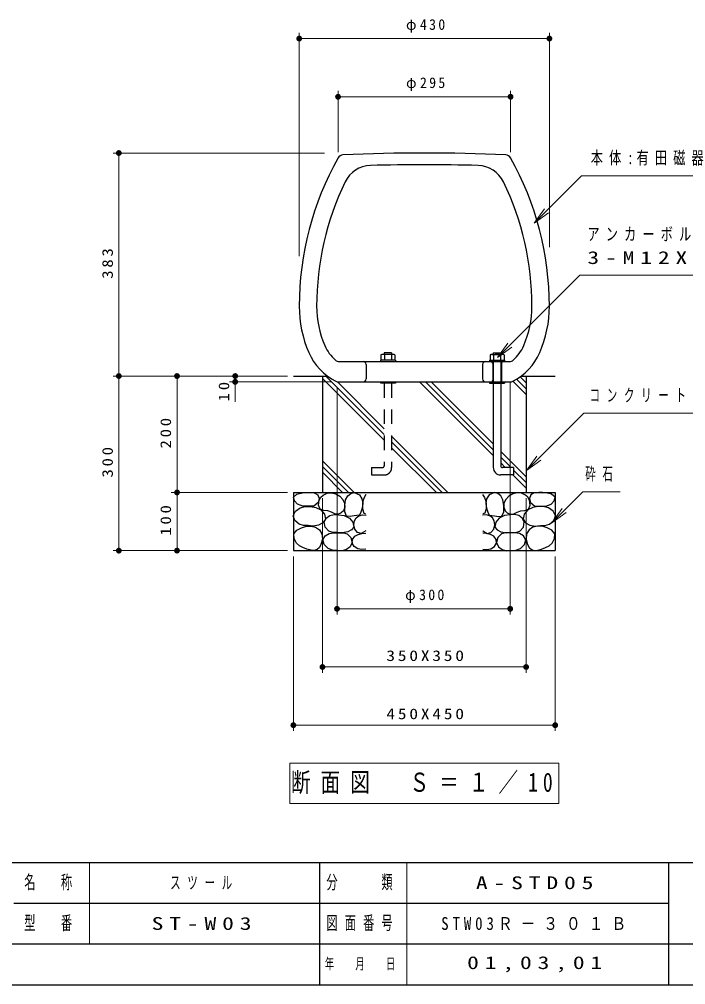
# Model space of a CAD drawing. Units: millimetres on the paper, scale 1:10. Extents: x -365 to 0, y 0 to 257.
# Drawn here: x -181.6 to -67, y 0 to 165.9 of the extents above; entities that cross this region are included whole.
import ezdxf

# ---------------------------------------------------------------- set-up
doc = ezdxf.new("R2010")
doc.units = ezdxf.units.MM
doc.linetypes.add('USER1', pattern=[4.5, 2.5, -2])
doc.layers.add('LY_1', color=7, linetype='Continuous', lineweight=13)
doc.layers.add('LY_3', color=7, linetype='Continuous', lineweight=13)
doc.styles.add('ＭＳ ゴシック', font='')
doc.styles.get('ＭＳ ゴシック').set_extended_font_data('MS Gothic')

# ---------------------------------------------------------------- blocks, each defined once
blk = doc.blocks.new('filled_dot')
at = {"color": 0, "linetype": 'Continuous', "lineweight": -2, "const_width": 1.25}
blk.add_lwpolyline([(-0.625, 0, 1), (0.625, 0, 1)], format="xyb", close=True, dxfattribs=at)

msp = doc.modelspace()

# ---------------------------------------------------------------- linework, layer by layer
at = {"layer": 'LY_1'}
for p, q in [((-133.474, 125.175), (-133.474, 163.598)), ((-133.474, 162.598), (-90.474, 162.598)), ((-90.474, 126.764), (-90.474, 163.598)), ((-126.798, 143.09), (-126.798, 153.598)), ((-97.15, 143.09), (-97.15, 153.598)), ((-126.798, 152.598), (-97.15, 152.598)), ((-129.105, 142.925), (-165.474, 142.925)), ((-164.474, 104.599), (-164.474, 142.925)), ((-93.096, 130.863), (-91.328, 133.338)), ((-93.096, 130.863), (-90.975, 132.984)), ((-90.621, 132.631), (-93.096, 130.863)), ((-99.387, 107.794), (-97.619, 110.269)), ((-99.387, 107.794), (-97.266, 109.915)), ((-96.912, 109.562), (-99.387, 107.794)), ((-135.474, 104.599), (-165.474, 104.599)), ((-164.474, 74.599), (-164.474, 104.599)), ((-135.474, 104.599), (-155.474, 104.599)), ((-154.474, 84.599), (-154.474, 104.599)), ((-135.474, 104.599), (-145.474, 104.599)), ((-144.474, 100.165), (-144.474, 104.599)), ((-128.903, 104.599), (-118.864, 94.561)), ((-127.974, 103.599), (-145.474, 103.599)), ((-129.474, 104.181), (-118.864, 93.571)), ((-126.913, 103.599), (-118.864, 95.55)), ((-112.771, 103.599), (-100.114, 90.943)), ((-111.781, 103.599), (-100.114, 91.933)), ((-110.791, 103.599), (-100.114, 92.922)), ((-97.208, 103.599), (-97.208, 63.599)), ((-96.757, 103.707), (-94.474, 101.425)), ((-96.121, 104.061), (-94.474, 102.415)), ((-95.523, 104.453), (-94.474, 103.405)), ((-126.974, 102.599), (-126.974, 63.599)), ((-117.584, 94.27), (-107.913, 84.599)), ((-117.584, 93.281), (-108.903, 84.599)), ((-117.584, 92.291), (-109.893, 84.599)), ((-98.834, 91.642), (-94.474, 87.282)), ((-129.474, 90.038), (-124.035, 84.599)), ((-98.834, 90.653), (-97.061, 88.879)), ((-98.834, 89.663), (-98.051, 88.879)), ((-94.43, 88.347), (-92.662, 90.822)), ((-94.43, 88.347), (-92.309, 90.468)), ((-91.955, 90.115), (-94.43, 88.347)), ((-129.474, 89.048), (-125.025, 84.599)), ((-129.474, 88.059), (-126.015, 84.599)), ((-96.634, 88.453), (-94.474, 86.293)), ((-96.771, 87.599), (-94.474, 85.303)), ((-135.474, 84.599), (-155.474, 84.599)), ((-154.474, 74.599), (-154.474, 84.599)), ((-129.474, 83.599), (-129.474, 53.599)), ((-94.474, 83.599), (-94.474, 53.599)), ((-90.045, 79.387), (-88.278, 81.861)), ((-90.045, 79.387), (-87.924, 81.508)), ((-87.57, 81.154), (-90.045, 79.387)), ((-135.474, 74.599), (-165.474, 74.599)), ((-135.474, 74.599), (-155.474, 74.599)), ((-134.474, 73.599), (-134.474, 43.599)), ((-89.474, 73.599), (-89.474, 43.599)), ((-97.208, 64.599), (-126.974, 64.599)), ((-94.474, 54.599), (-129.474, 54.599)), ((-89.474, 44.599), (-134.474, 44.599)), ((-88.874, 38.064), (-135.074, 38.064)), ((-135.074, 38.064), (-135.074, 31.134)), ((-88.874, 31.134), (-88.874, 38.064)), ((-135.074, 31.134), (-88.874, 31.134))]:
    msp.add_line(p, q, dxfattribs=at)
at = {"layer": 'LY_1', "color": 3, "lineweight": 25}
for p, q in [((-119.424, 108.229), (-119.424, 107.329)), ((-117.324, 108.329), (-119.124, 108.329)), ((-118.864, 108.599), (-118.864, 108.329)), ((-117.584, 108.599), (-118.864, 108.599)), ((-118.824, 108.229), (-118.824, 107.329)), ((-117.624, 108.229), (-117.624, 107.329)), ((-117.584, 108.599), (-117.584, 108.329)), ((-117.024, 108.229), (-117.024, 107.329)), ((-100.674, 108.229), (-100.674, 107.329)), ((-100.374, 108.329), (-98.574, 108.329)), ((-100.114, 108.599), (-100.114, 108.329)), ((-100.114, 108.599), (-98.834, 108.599)), ((-100.074, 108.229), (-100.074, 107.329)), ((-98.874, 108.229), (-98.874, 107.329)), ((-98.834, 108.599), (-98.834, 108.329)), ((-98.274, 108.229), (-98.274, 107.329)), ((-126.597, 107.099), (-97.351, 107.099)), ((-121.974, 106.599), (-121.974, 104.099)), ((-116.924, 107.329), (-119.524, 107.329)), ((-119.524, 107.329), (-119.524, 107.099)), ((-116.924, 107.329), (-116.924, 107.099)), ((-101.974, 106.599), (-101.974, 104.099)), ((-100.774, 107.329), (-98.174, 107.329)), ((-100.774, 107.329), (-100.774, 107.099)), ((-100.224, 106.799), (-100.224, 103.899)), ((-100.114, 107.099), (-100.114, 103.599)), ((-98.834, 107.099), (-98.834, 103.599)), ((-98.724, 106.799), (-98.724, 103.899)), ((-98.174, 107.329), (-98.174, 107.099)), ((-134.474, 104.599), (-128.626, 104.599)), ((-129.474, 104.599), (-129.474, 84.599)), ((-95.322, 104.599), (-89.474, 104.599)), ((-94.474, 104.599), (-94.474, 84.599)), ((-126.974, 103.599), (-97.208, 103.599)), ((-100.774, 103.599), (-100.774, 103.369)), ((-100.774, 103.369), (-98.174, 103.369)), ((-100.114, 103.369), (-100.114, 88.879)), ((-98.834, 103.369), (-98.834, 89.179)), ((-98.174, 103.599), (-98.174, 103.369)), ((-96.634, 88.879), (-98.534, 88.879)), ((-96.634, 88.879), (-96.634, 87.599)), ((-96.634, 87.599), (-98.834, 87.599)), ((-134.474, 84.599), (-89.474, 84.599)), ((-134.474, 84.599), (-134.474, 74.599)), ((-89.474, 84.599), (-89.474, 74.599)), ((-134.474, 74.599), (-89.474, 74.599))]:
    msp.add_line(p, q, dxfattribs=at)
at = {"layer": 'LY_1', "color": 3, "linetype": 'USER1', "lineweight": 25}
for p, q in [((-119.524, 103.599), (-119.524, 103.369)), ((-116.924, 103.369), (-119.524, 103.369)), ((-118.864, 103.369), (-118.864, 89.179)), ((-117.584, 103.369), (-117.584, 88.879)), ((-116.924, 103.599), (-116.924, 103.369)), ((-121.064, 88.879), (-119.164, 88.879)), ((-121.064, 88.879), (-121.064, 87.599)), ((-121.064, 87.599), (-118.864, 87.599))]:
    msp.add_line(p, q, dxfattribs=at)
at = {"layer": 'LY_1'}
for points in [[(-93.096, 130.863), (-84.964, 138.995), (-62.372, 138.995)], [(-99.387, 107.794), (-85.245, 121.936), (-53.944, 121.936)], [(-94.43, 88.347), (-84.531, 98.247), (-65.563, 98.247)], [(-90.045, 79.387), (-84.742, 84.69), (-78.306, 84.69)]]:
    msp.add_lwpolyline(points, dxfattribs=at)
at = {"layer": 'LY_1', "color": 3, "lineweight": 25}
for points in [[(-131.94, 82.25), (-132.878, 82.226), (-133.774, 82.597), (-134.296, 83.174), (-134.443, 83.786), (-133.854, 84.28), (-132.882, 84.505), (-132.267, 84.567), (-131.668, 84.579), (-130.877, 84.512), (-130.255, 84.183), (-130.068, 83.564), (-130.231, 82.869), (-130.974, 82.225)], [(-127.356, 80.937), (-127.93, 81.211), (-128.546, 81.407), (-129.26, 81.491), (-129.859, 81.705), (-130.171, 82.412), (-130.057, 83.291), (-129.773, 83.773), (-129.363, 84.133), (-128.675, 84.448), (-127.926, 84.529), (-127.184, 84.342), (-126.514, 83.935), (-125.99, 83.401), (-125.671, 82.745), (-125.639, 82.085), (-125.87, 81.457), (-126.236, 81.068), (-126.712, 80.862)], [(-123.094, 80.689), (-124.011, 80.59), (-124.729, 80.476), (-125.324, 80.54), (-125.657, 81.273), (-125.622, 82.374), (-125.491, 83.298), (-125.126, 84.034), (-124.626, 84.422), (-124.011, 84.579), (-123.119, 84.207), (-122.686, 83.519), (-122.549, 82.696), (-122.637, 81.921), (-122.871, 81.184)], [(-100.854, 80.689), (-99.937, 80.59), (-99.219, 80.476), (-98.624, 80.54), (-98.291, 81.273), (-98.326, 82.374), (-98.457, 83.298), (-98.822, 84.034), (-99.322, 84.422), (-99.937, 84.579), (-100.829, 84.207), (-101.262, 83.519), (-101.399, 82.696), (-101.311, 81.921), (-101.077, 81.184)], [(-96.592, 80.937), (-96.018, 81.211), (-95.402, 81.407), (-94.688, 81.491), (-94.089, 81.705), (-93.777, 82.412), (-93.891, 83.291), (-94.175, 83.773), (-94.585, 84.133), (-95.273, 84.448), (-96.022, 84.529), (-96.765, 84.342), (-97.434, 83.935), (-97.958, 83.401), (-98.277, 82.745), (-98.309, 82.085), (-98.078, 81.457), (-97.712, 81.068), (-97.236, 80.862)], [(-92.008, 82.25), (-91.07, 82.226), (-90.174, 82.597), (-89.652, 83.174), (-89.505, 83.786), (-90.094, 84.28), (-91.066, 84.505), (-91.681, 84.567), (-92.28, 84.579), (-93.071, 84.512), (-93.693, 84.183), (-93.88, 83.564), (-93.717, 82.869), (-92.974, 82.225)], [(-131.94, 78.905), (-132.717, 78.892), (-133.477, 79.128), (-134.217, 79.75), (-134.517, 80.565), (-134.134, 81.355), (-133.328, 81.928), (-132.441, 82.171), (-131.544, 82.176), (-130.631, 82.025), (-129.785, 81.606), (-129.135, 80.856), (-128.967, 79.995), (-129.392, 79.372), (-130.132, 78.954), (-131.048, 78.784)], [(-92.008, 78.905), (-91.231, 78.892), (-90.471, 79.128), (-89.731, 79.75), (-89.431, 80.565), (-89.814, 81.355), (-90.62, 81.928), (-91.507, 82.171), (-92.404, 82.176), (-93.317, 82.025), (-94.163, 81.606), (-94.813, 80.856), (-94.981, 79.995), (-94.556, 79.372), (-93.817, 78.954), (-92.9, 78.784)], [(-127.009, 77.715), (-127.71, 77.724), (-128.372, 77.963), (-129.001, 78.65), (-129.165, 79.524), (-128.822, 80.173), (-128.199, 80.614), (-127.468, 80.78), (-126.712, 80.763), (-125.744, 80.624), (-124.854, 80.193), (-124.241, 79.464), (-124.11, 78.657), (-124.496, 78.171), (-125.126, 77.839), (-126.079, 77.631)], [(-96.939, 77.715), (-96.239, 77.724), (-95.576, 77.963), (-94.947, 78.65), (-94.783, 79.524), (-95.126, 80.173), (-95.749, 80.614), (-96.48, 80.78), (-97.236, 80.763), (-98.204, 80.624), (-99.094, 80.193), (-99.707, 79.464), (-99.838, 78.657), (-99.452, 78.171), (-98.822, 77.839), (-97.869, 77.631)], [(-131.42, 74.668), (-132.141, 74.84), (-132.832, 75.114), (-133.432, 75.443), (-133.947, 75.906), (-134.363, 76.671), (-134.393, 77.468), (-133.896, 78.104), (-133.08, 78.533), (-132.244, 78.775), (-131.426, 78.817), (-130.652, 78.607), (-129.996, 78.144), (-129.562, 77.492), (-129.476, 76.594), (-129.735, 75.659), (-129.996, 75.141), (-130.379, 74.767), (-130.882, 74.628)], [(-92.528, 74.668), (-91.808, 74.84), (-91.116, 75.114), (-90.517, 75.443), (-90.001, 75.906), (-89.586, 76.671), (-89.555, 77.468), (-90.052, 78.104), (-90.868, 78.533), (-91.704, 78.775), (-92.522, 78.817), (-93.296, 78.607), (-93.952, 78.144), (-94.386, 77.492), (-94.472, 76.594), (-94.213, 75.659), (-93.952, 75.141), (-93.569, 74.767), (-93.066, 74.628)], [(-126.935, 74.642), (-127.73, 74.673), (-128.496, 74.964), (-129.209, 75.641), (-129.438, 76.476), (-129.041, 77.118), (-128.323, 77.541), (-127.461, 77.67), (-126.588, 77.64), (-125.885, 77.629), (-125.225, 77.467), (-124.596, 76.852), (-124.383, 76.005), (-124.708, 75.274), (-125.374, 74.766), (-126.15, 74.573)], [(-97.013, 74.642), (-96.218, 74.673), (-95.452, 74.964), (-94.739, 75.641), (-94.51, 76.476), (-94.907, 77.118), (-95.625, 77.541), (-96.487, 77.67), (-97.36, 77.64), (-98.063, 77.629), (-98.723, 77.467), (-99.352, 76.852), (-99.565, 76.005), (-99.24, 75.274), (-98.574, 74.766), (-97.798, 74.573)]]:
    msp.add_lwpolyline(points, close=True, dxfattribs=at)
for points in [[(-122.004, 84.257), (-122.313, 83.706), (-122.524, 83.117), (-122.623, 82.484), (-122.624, 81.804), (-122.376, 81.036), (-122.054, 80.912)], [(-101.944, 84.257), (-101.635, 83.706), (-101.424, 83.117), (-101.325, 82.484), (-101.324, 81.804), (-101.572, 81.036), (-101.894, 80.912)], [(-122.029, 77.988), (-122.797, 77.517), (-123.43, 77.732), (-123.912, 78.31), (-124.106, 79.019), (-123.986, 79.722), (-123.679, 80.231), (-123.218, 80.59), (-122.609, 80.733), (-121.979, 80.664)], [(-101.919, 77.988), (-101.151, 77.517), (-100.518, 77.732), (-100.036, 78.31), (-99.842, 79.019), (-99.962, 79.722), (-100.269, 80.231), (-100.73, 80.59), (-101.339, 80.733), (-101.969, 80.664)], [(-122.029, 74.866), (-122.706, 74.786), (-123.392, 74.915), (-124.018, 75.283), (-124.383, 75.857), (-124.324, 76.526), (-123.937, 77.096), (-123.356, 77.392), (-122.698, 77.517), (-122.029, 77.591)], [(-101.919, 74.866), (-101.242, 74.786), (-100.556, 74.915), (-99.93, 75.283), (-99.565, 75.857), (-99.624, 76.526), (-100.011, 77.096), (-100.592, 77.392), (-101.25, 77.517), (-101.919, 77.591)]]:
    msp.add_lwpolyline(points, dxfattribs=at)
for centre, radius, start, end in [((-111.974, -157.075), 300, 87.32544, 92.67458), ((-81.474, 116.599), 52, 150.64656, 179.99996), ((-125.926, 141.599), 1, 92.67449, 150.64654), ((-98.022, 141.599), 1, 29.35347, 87.32553), ((-142.474, 116.599), 52, 0, 29.35346), ((-121.071, 135.784), 5, 91.7793, 154.15044), ((-111.974, -157.075), 298, 88.22072, 91.77929), ((-102.877, 135.784), 5, 25.84955, 88.22072), ((-81.474, 116.599), 49, 154.15042, 179.99996), ((-142.474, 116.599), 49, 0, 25.84958), ((-113.474, 116.599), 20, 179.99996, 203.48639), ((-113.474, 116.599), 17, 179.99996, 203.48639), ((-110.474, 116.599), 17, 336.51358, 0), ((-110.474, 116.599), 20, 336.51358, 0), ((-122.646, 112.614), 7, 203.48641, 228.80283), ((-101.302, 112.614), 7, 311.19714, 336.51358), ((-122.646, 112.614), 10, 203.48641, 242.93866), ((-119.124, 107.829), 0.5, 53.13092, 126.86863), ((-118.224, 106.479), 1.85, 71.0755, 108.92441), ((-117.324, 107.829), 0.5, 53.1311, 126.86881), ((-100.374, 107.829), 0.5, 53.13115, 126.86886), ((-99.474, 106.479), 1.85, 71.07556, 108.92446), ((-98.574, 107.829), 0.5, 53.13133, 126.86904), ((-101.302, 112.614), 10, 297.06128, 336.51358), ((-126.597, 108.099), 1, 228.80283, 270.00002), ((-122.474, 106.599), 0.5, 0, 89.99998), ((-101.474, 106.599), 0.5, 89.99998, 179.99996), ((-100.524, 106.799), 0.3, 0, 89.99998), ((-98.424, 106.799), 0.3, 89.99998, 179.99996), ((-97.351, 108.099), 1, 270.00002, 311.19715), ((-126.74, 104.599), 1, 242.93877, 270.00002), ((-122.474, 104.099), 0.5, 270.00002, 0), ((-101.474, 104.099), 0.5, 179.99998, 270.00002), ((-100.524, 103.899), 0.3, 270.00002, 0), ((-98.424, 103.899), 0.3, 179.99998, 270.00002), ((-97.208, 104.599), 1, 270.00002, 297.06112), ((-98.834, 88.879), 1.28, 179.99998, 270.00002), ((-98.534, 89.179), 0.3, 179.99998, 270.00002)]:
    msp.add_arc(centre, radius, start, end, dxfattribs=at)
at = {"layer": 'LY_1', "color": 3, "linetype": 'USER1', "lineweight": 25}
for centre, radius in [((-119.164, 89.179), 0.3), ((-118.864, 88.879), 1.28)]:
    msp.add_arc(centre, radius, 269.99996, 0, dxfattribs=at)
at = {"layer": 'LY_3', "color": 20, "lineweight": 25}
for p, q in [((-365, 21), (0, 21)), ((-365, 0), (0, 0))]:
    msp.add_line(p, q, dxfattribs=at)
at = {"layer": 'LY_3'}
for p, q in [((-169.5, 21), (-169.5, 7)), ((-115, 21), (-115, 0))]:
    msp.add_line(p, q, dxfattribs=at)
at = {"layer": 'LY_3', "color": 3, "lineweight": 25}
for p, q in [((-130, 21), (-130, 0)), ((-70, 21), (-70, 0)), ((-182.5, 14), (-70, 14)), ((-237.5, 7), (0, 7))]:
    msp.add_line(p, q, dxfattribs=at)

# ---------------------------------------------------------------- block references
at = {"layer": 'LY_1', "xscale": 0.4, "yscale": 0.4}
for p in [(-133.474, 162.598), (-126.798, 152.598), (-126.974, 64.599), (-129.474, 54.599), (-134.474, 44.599)]:
    msp.add_blockref('filled_dot', p, dxfattribs=at)
for p, rotation in [((-90.474, 162.598), 180), ((-97.15, 152.598), 180), ((-164.474, 142.925), 270), ((-164.474, 104.599), 270), ((-164.474, 104.599), 90), ((-154.474, 104.599), 270), ((-144.474, 104.599), 270), ((-144.474, 103.599), 90), ((-154.474, 84.599), 270), ((-154.474, 84.599), 90), ((-164.474, 74.599), 90), ((-154.474, 74.599), 90), ((-97.208, 64.599), 180), ((-94.474, 54.599), 180), ((-89.474, 44.599), 180)]:
    msp.add_blockref('filled_dot', p, dxfattribs=dict(at, rotation=rotation))

# ---------------------------------------------------------------- texts
at = {"layer": 'LY_1', "style": 'ＭＳ ゴシック'}
for s, insert, char_height, attachment_point in [('\\T1.33;\\W0.95;φ430', (-111.555, 163.598), 1.833, 8), ('\\T1.33;\\W0.95;φ295', (-111.545, 153.598), 1.833, 8), ('\\T1.5;\\W0.7;本体:有田磁器', (-83.372, 141.995), 2.199, 4), ('\\T1.5;\\W0.7;アンカーボルト:', (-83.944, 128.936), 2.199, 4), ('\\T1.5;\\W1.35;3-M12X200L', (-83.944, 124.936), 2.199, 4), ('\\T1.64;\\W0.6;コンクリート', (-83.563, 101.247), 2.199, 4), ('\\T1.64;\\W0.6;砕石', (-84.306, 87.69), 2.199, 4), ('\\T1.33;\\W0.95;φ300', (-111.702, 65.599), 1.833, 8), ('\\T1.32;\\W1.2;350X350', (-111.585, 55.599), 1.833, 8), ('\\T1.32;\\W1.2;450X450', (-111.585, 45.599), 1.833, 8), ('\\T1.51;\\W0.75;断面図\u3000Ｓ＝１／10', (-111.974, 34.599), 3.299, 5), ('\\T1.64;\\W0.6;スツール', (-149.75, 17.5), 2.199, 5), ('\\T1.5;\\W1.35;A-STD05', (-92.5, 17.5), 2.199, 5), ('\\T1.5;\\W1.35;ST-W03', (-149.75, 10.5), 2.199, 5), ('\\T1.53;\\W0.85;STW03Ｒ－３０１Ｂ', (-92.5, 10.5), 2.199, 5), ('\\T1.5;\\W1.35;01,03,01', (-92.5, 3.5), 2.199, 5)]:
    msp.add_mtext(s, dxfattribs=dict(at, insert=insert, char_height=char_height, attachment_point=attachment_point))
at = {"layer": 'LY_1', "char_height": 1.833, "attachment_point": 8, "rotation": 90, "style": 'ＭＳ ゴシック'}
for s, insert in [('\\T1.33;\\W1.15;383', (-165.474, 124.179)), ('\\T1.34;\\W1.15;10', (-145.474, 102.165)), ('\\T1.33;\\W1.15;200', (-155.474, 95.016)), ('\\T1.33;\\W1.15;300', (-165.474, 90.016)), ('\\T1.33;\\W1.15;100', (-155.474, 80.028))]:
    msp.add_mtext(s, dxfattribs=dict(at, insert=insert))
at = {"layer": 'LY_3', "attachment_point": 5, "style": 'ＭＳ ゴシック'}
for s, insert, char_height in [('\\T1.64;\\W0.6;名\u3000称', (-176, 17.5), 2.346), ('\\T1.64;\\W0.6;分\u3000\u3000類', (-122.5, 17.5), 2.346), ('\\T1.64;\\W0.6;型\u3000番', (-176, 10.5), 2.346), ('\\T1.64;\\W0.6;図面番号', (-122.5, 10.5), 2.346), ('\\T1.64;\\W0.6;年\u3000月\u3000日', (-122.5, 3.5), 1.906)]:
    msp.add_mtext(s, dxfattribs=dict(at, insert=insert, char_height=char_height))

doc.saveas('drawing.dxf')
